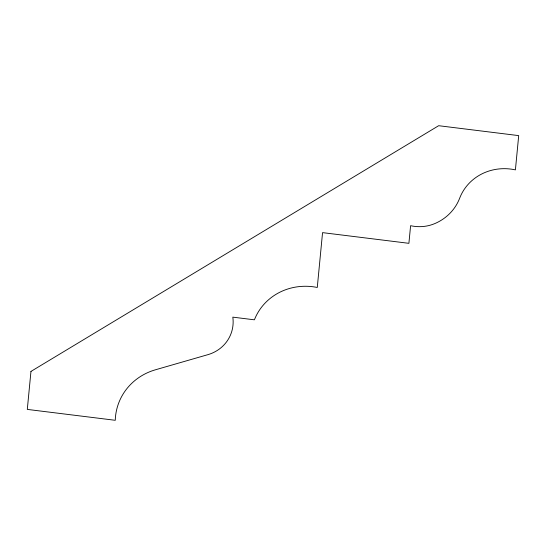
<?xml version="1.0" encoding="UTF-8"?>
<svg xmlns="http://www.w3.org/2000/svg" width="546" height="546" viewBox="0 0 546 546"><rect width="100%" height="100%" fill="white"/><g stroke="black" fill="none" stroke-linecap="round" stroke-linejoin="round"><path stroke-width="0.82" d="M30.958 371.417L27.3 409.404L115.261 420.297A59.637 56.252 20.2 0 1 155.433 369.792L207.896 354.661A37.476 35.347 20.2 0 0 232.821 317.144L254.409 319.82A56.996 53.761 20.2 0 1 317.274 287.462L322.556 232.63L408.899 243.325L410.599 225.689A38.916 36.705 20.2 0 0 434.643 223.655A49.331 46.526 20.2 0 0 459.664 198.198A49.734 46.908 20.2 0 1 515.404 169.881L518.7 135.613L438.663 125.703L30.958 371.417"/></g></svg>
